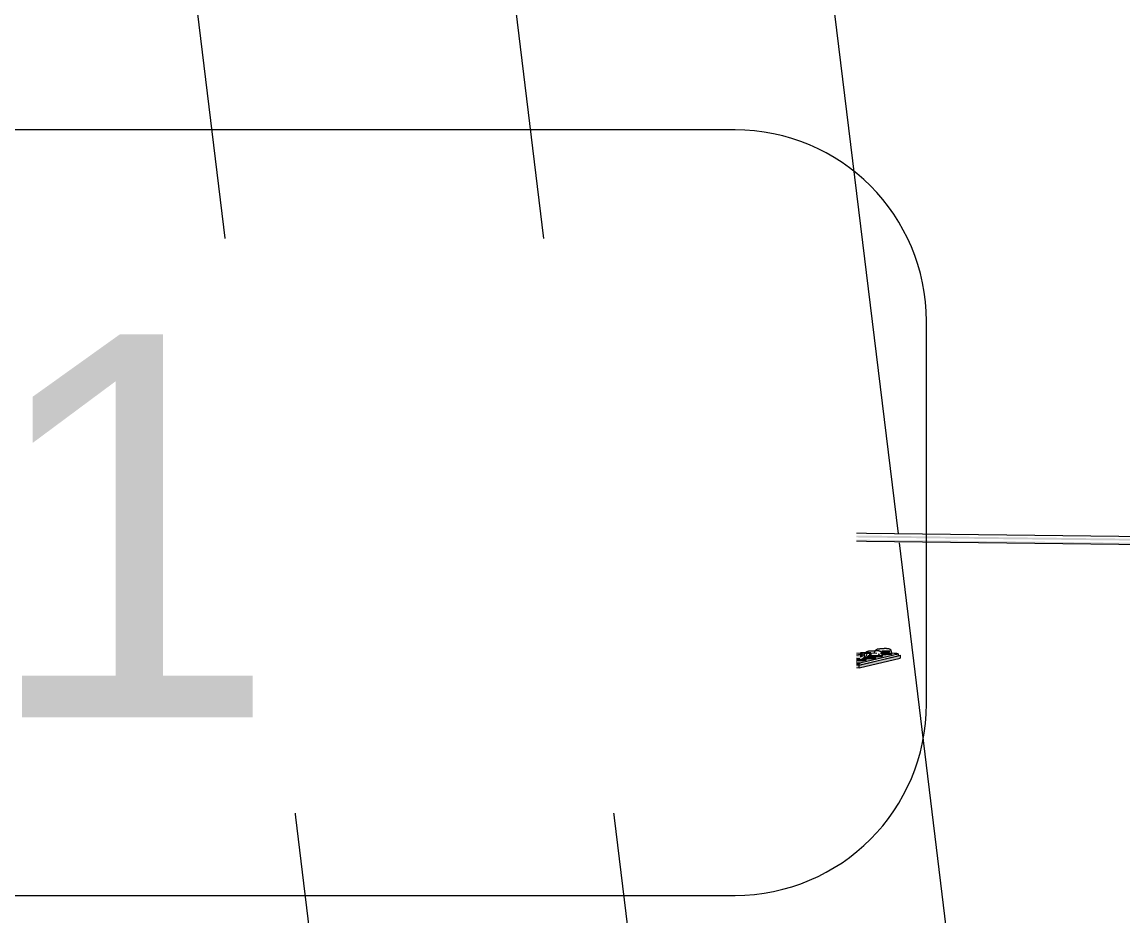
# Model space of a CAD drawing. Header units: millimetres. Extents: x -2361666 to -2009843, y -375 to 29863.
# Drawn here: x -2162382 to -2161232, y 10447 to 11381 of the extents above; entities that cross this region are included whole.
import ezdxf

# ---------------------------------------------------------------- set-up
doc = ezdxf.new("R2010")
doc.units = ezdxf.units.MM
for name, color, linetype, lineweight in [('A-ROOF-IDEN', 132, 'Continuous', 5), ('A-ROOF-PATT', 132, 'Continuous', 5), ('Q-SPCQ', 91, 'Continuous', 5)]:
    doc.layers.add(name, color=color, linetype=linetype, lineweight=lineweight)
doc.styles.add('Arial_2', font='arial.ttf', dxfattribs={"height": 400})

# ---------------------------------------------------------------- blocks, each defined once
blk = doc.blocks.new('Static Line_Sayfa_Metal Deck_Pan Mount - Up to 15 _ pitch - Max 2 Users-1848369-SOUTH EAST - PART A')
at = {"layer": 'Q-SPCQ'}
h = blk.add_hatch(color=256, dxfattribs=at)
h.paths.add_polyline_path([(-908882.2, 10681.7), (-908882.2, 10685.5), (-910878.4, 10707), (-910880.7, 10706.3), (-910882.8, 10708.2), (-910883.9, 10705.4), (-909324.2, 10687)])
h.paths.add_polyline_path([(-911008.7, 10706.9), (-911012, 10708.8), (-911015.1, 10710.8), (-916513.8, 10773.7), (-916514.8, 10773.3), (-916518.2, 10775), (-916519.2, 10772.3), (-911008.9, 10706.9)])
h.paths.add_polyline_path([(-916644.1, 10773.8), (-916647.3, 10775.6), (-916650.7, 10777.6), (-922149.2, 10840.5), (-922150.2, 10840.1), (-922153.5, 10841.9), (-922154.6, 10839.1), (-916644.3, 10773.8)])
h.paths.add_polyline_path([(-922279.5, 10840.6), (-922282.7, 10842.5), (-922285.9, 10844.5), (-927784.5, 10907.7), (-927785.5, 10906.9), (-927788.9, 10908.7), (-927790, 10906), (-922279.7, 10840.6)])
h.paths.add_polyline_path([(-927914.9, 10907.4), (-927918.1, 10909.3), (-927921.2, 10911.3), (-933419.9, 10974.5), (-933420.9, 10973.8), (-933424.3, 10975.5), (-933425.4, 10972.8), (-927915.1, 10907.4)])
h.paths.add_polyline_path([(-933550.2, 10974.3), (-933553.5, 10976.1), (-933556.6, 10978.1), (-939055.3, 11041.4), (-939056.3, 11040.6), (-939059.7, 11042.4), (-939060.7, 11039.6), (-933550.4, 10974.3)])
h.paths.add_polyline_path([(-939185.6, 11041.1), (-939188.8, 11043), (-939192, 11045), (-944690.6, 11108.2), (-944691.7, 11107.4), (-944695, 11109.2), (-944696.1, 11106.5), (-939185.8, 11041.1)])
h.paths.add_polyline_path([(-944821, 11108), (-944824.3, 11110), (-944827.4, 11111.8), (-950326, 11175.1), (-950327, 11174.3), (-950330.4, 11176.1), (-950331.5, 11173.3), (-944821.2, 11108)])
h.paths.add_polyline_path([(-950456.4, 11174.8), (-950459.6, 11176.7), (-950462.7, 11178.6), (-955961.4, 11241.9), (-955962.4, 11241.1), (-955965.8, 11242.9), (-955966.9, 11240.1), (-950456.5, 11174.8)])
h = blk.add_hatch(color=256, dxfattribs=at)
h.paths.add_polyline_path([(-908882.2, 10685.5), (-908882.2, 10689.7), (-910885.1, 10711.3), (-910882.8, 10712.3), (-910878.4, 10709.4), (-910878.4, 10709.2), (-909324.2, 10690.7)])
h.paths.add_polyline_path([(-911008.9, 10710.7), (-911008.9, 10714.9), (-916520.5, 10778.1), (-916518.2, 10779.1), (-916513.8, 10776.4), (-916513.8, 10776), (-911014.9, 10713), (-911015.1, 10713.4), (-911011.1, 10711.8), (-911011.1, 10710.7)])
h.paths.add_polyline_path([(-916644.3, 10777.5), (-916644.3, 10781.8), (-922155.8, 10844.9), (-922153.5, 10845.9), (-922149.2, 10843.3), (-922149.2, 10842.8), (-916650.1, 10779.6), (-916650.5, 10780.2), (-916646.5, 10778.6), (-916646.5, 10777.6)])
h.paths.add_polyline_path([(-922279.7, 10844.4), (-922279.7, 10848.6), (-927791.2, 10911.8), (-927788.9, 10912.8), (-927784.5, 10910.2), (-927784.5, 10909.7), (-922285.5, 10846.5), (-922285.9, 10847), (-922281.9, 10845.5), (-922281.9, 10844.4)])
h.paths.add_polyline_path([(-927915, 10911.2), (-927915, 10915.4), (-933426.6, 10978.6), (-933424.3, 10979.6), (-933419.9, 10977.2), (-933419.9, 10976.5), (-927920.9, 10913.3), (-927921.2, 10913.9), (-927917.2, 10912.3), (-927917.2, 10911.2)])
h.paths.add_polyline_path([(-933550.4, 10978.1), (-933550.4, 10982.3), (-939061.9, 11045.5), (-939059.7, 11046.4), (-939055.3, 11044.1), (-939055.3, 11043.3), (-933556.2, 10980.2), (-933556.6, 10980.7), (-933552.6, 10979.1), (-933552.6, 10978.1)])
h.paths.add_polyline_path([(-939185.8, 11044.9), (-939185.8, 11049.1), (-944697.3, 11112.3), (-944695, 11113.3), (-944690.6, 11111), (-944690.6, 11110.2), (-939191.6, 11047), (-939191.3, 11047.6), (-939188, 11045.7), (-939188, 11044.9)])
h.paths.add_polyline_path([(-944821.2, 11111.7), (-944821.2, 11115.9), (-950332.7, 11179), (-950330.4, 11180.1), (-950326, 11178), (-950326, 11177), (-944827, 11113.8), (-944826, 11114.5), (-944823.4, 11112.6), (-944822.2, 11111.7)])
h.paths.add_polyline_path([(-950456.5, 11178.6), (-950456.5, 11182.8), (-955961.4, 11245.9), (-955961.4, 11243.9), (-950462.4, 11180.7), (-950460.7, 11181.4), (-950458.7, 11179.5), (-950457.6, 11178.6)])
for points in [[(-922281.9, 10841.2), (-922283.2, 10847.3), (-922284.4, 10844.9), (-922282, 10841.4)], [(-922154.6, 10836.6), (-922155.8, 10845.3), (-922155.8, 10849.6), (-922278.5, 10851.1), (-922279.6, 10840.9), (-922278.5, 10838.1), (-922177.8, 10836.9)], [(-922153.5, 10839.7), (-922149.2, 10842.4), (-922149.2, 10845.4), (-922153.5, 10843.9), (-922153.5, 10839.9)], [(-922177.8, 10837), (-922177.9, 10838), (-922177.8, 10837)], [(-922148.5, 10761.4), (-922105.5, 10771.6), (-922165.7, 10770.8), (-922165.7, 10767.8), (-922176.3, 10767), (-922177.8, 10765.4), (-922255.6, 10768.5), (-922256, 10773.4), (-922267.6, 10773.5), (-922310.4, 10763.4), (-922165.7, 10761.6)], [(-922176.7, 10765.4), (-922177.8, 10771.7), (-922177.8, 10771.9), (-922255.9, 10771), (-922254.4, 10766.3), (-922177.8, 10765.4)], [(-922176.3, 10768.3), (-922165.7, 10770.8), (-922177.8, 10770.1), (-922177.4, 10768.3)], [(-922176.3, 10765.3), (-922165.7, 10768.3), (-922165.7, 10770.8), (-922176.3, 10768.3), (-922176.3, 10765.4)], [(-922135.4, 10712.1), (-922092.4, 10722.3), (-922104.6, 10770.9), (-922147.2, 10759.4)], [(-922322.1, 10712.3), (-922279.1, 10722.5), (-922269.4, 10760.9), (-922310.2, 10759.4), (-922319.7, 10721.8)], [(-922355.3, 10715.6), (-922346.7, 10715.7), (-922345.5, 10718.5), (-922355.1, 10717.9), (-922355.3, 10715.9)], [(-922336.9, 10718), (-922335.6, 10720.8), (-922342.1, 10719)], [(-922333.4, 10719.8), (-922330.8, 10724.3), (-922335, 10722.4), (-922334.1, 10720.9)], [(-922322.3, 10708.6), (-922279.3, 10719.8), (-922280.5, 10721.5), (-922322.3, 10711.6)], [(-922321.5, 10722.5), (-922322.1, 10724.4), (-922322.1, 10722.6)], [(-922087.9, 10705.8), (-922044.9, 10716), (-922044.9, 10719), (-922087.9, 10708.8)], [(-922079.5, 10716.8), (-922079.3, 10721.3), (-922081.1, 10719.4)], [(-922065.8, 10719.1), (-922067.1, 10721.5), (-922068.3, 10719.6), (-922066.6, 10719.3)], [(-922064.5, 10721.3), (-922055.9, 10721.5), (-922054.7, 10724.2), (-922064.3, 10724.2), (-922064.5, 10721.3)], [(-922092.8, 10712.7), (-922092.4, 10715.3), (-922101.2, 10714.3)], [(-922087.9, 10708.8), (-922085.7, 10711.3), (-922097.6, 10710.9), (-922097.6, 10708.9), (-922091.4, 10708.8)], [(-922083, 10715), (-922081.7, 10717.8), (-922085.7, 10715.5)]]:
    blk.add_hatch(color=256, dxfattribs=at).paths.add_polyline_path(points)
h = blk.add_hatch(color=256, dxfattribs=at)
h.paths.add_polyline_path([(-922148.2, 10837.8), (-922147.8, 10839), (-922154.6, 10837.9)])
h.paths.add_polyline_path([(-922279, 10839.4), (-922279.7, 10840.6), (-922279.7, 10839.4)])
h.paths.add_polyline_path([(-922147.7, 10847), (-922148.2, 10848.3), (-922148.2, 10847)])
h.paths.add_polyline_path([(-922279.3, 10848.6), (-922279.7, 10849.8), (-922279.7, 10848.6)])
h = blk.add_hatch(color=256, dxfattribs=at)
h.paths.add_polyline_path([(-922183.1, 10820.8), (-922177.8, 10837), (-922255.6, 10837), (-922250.7, 10821.6), (-922183.1, 10820.8)])
h.paths.add_polyline_path([(-922177.8, 10771.9), (-922183.2, 10789.8), (-922184.8, 10805.7), (-922183.1, 10820.8), (-922250.6, 10820.8), (-922248.9, 10805.7), (-922250.9, 10789), (-922256, 10772.8)])
h = blk.add_hatch(color=256, dxfattribs=at)
h.paths.add_polyline_path([(-922097.6, 10708.9), (-922097.6, 10710.9), (-922134.4, 10709.3)])
h.paths.add_polyline_path([(-922136.9, 10710.1), (-922135.4, 10712.1), (-922137.4, 10712.1)])
h.paths.add_polyline_path([(-922323, 10711.6), (-922324.5, 10713.6), (-922323.6, 10711.6)])
h.paths.add_polyline_path([(-922150, 10759.5), (-922148.5, 10761.4), (-922266.8, 10760.8)])
h = blk.add_hatch(color=256, dxfattribs=at)
h.paths.add_polyline_path([(-922324.5, 10713.6), (-922323.6, 10714.3), (-922323.6, 10722.9), (-922331.9, 10722.4), (-922334.1, 10720.9), (-922336.5, 10722.4), (-922345.6, 10718.2), (-922346.7, 10715.7), (-922355.3, 10715.9), (-922355.3, 10717.9), (-922361.3, 10714.5), (-922330.2, 10713.7)])
h.paths.add_polyline_path([(-922336.9, 10718), (-922345.3, 10719.6), (-922336.1, 10719.7)])
h = blk.add_hatch(color=256, dxfattribs=at)
h.paths.add_polyline_path([(-922085.7, 10711.3), (-922047, 10720.5), (-922078, 10719.4), (-922079.5, 10716.8), (-922082.2, 10721.2), (-922101.2, 10719.2), (-922128.4, 10711.3), (-922091.4, 10711.3)])
h.paths.add_polyline_path([(-922092.8, 10712.7), (-922101.2, 10714.3), (-922092.4, 10713.7)])
h.paths.add_polyline_path([(-922083, 10715), (-922085.7, 10717.3), (-922082.2, 10716.7)])
h = blk.add_hatch(color=256, dxfattribs=at)
h.paths.add_polyline_path([(-922087.9, 10705.8), (-922087.9, 10708.8), (-922136.7, 10708.8), (-922136.7, 10706.4), (-922092.4, 10705.8)])
h.paths.add_polyline_path([(-922322.3, 10708.6), (-922322.3, 10711.6), (-922371.1, 10711.6), (-922371.1, 10709.2)])
h = blk.add_hatch(color=256, dxfattribs=at)
h.paths.add_polyline_path([(-922324.5, 10713.6), (-922368.9, 10712.7), (-922368.9, 10712.1), (-922330.2, 10713.7)])
h.paths.add_polyline_path([(-922322.3, 10711.6), (-922323.1, 10713.7), (-922323, 10711.6)])
for p, q in [((-908882.2, 10689.7), (-956029.7, 11248.9)), ((-956029.8, 11240.9), (-908882.2, 10681.7)), ((-922280.7, 10850.8), (-922284.9, 10849.9)), ((-922154.5, 10849.6), (-922278.4, 10851.1)), ((-922148.1, 10848.3), (-922152.2, 10849.3)), ((-922285, 10839.5), (-922280.9, 10838.4)), ((-922278.5, 10838.1), (-922154.7, 10836.6)), ((-922255.9, 10837.9), (-922256.2, 10839.9)), ((-922255.9, 10836.7), (-922255.9, 10837.9)), ((-922177.8, 10837), (-922255.9, 10837.9)), ((-922178.1, 10839), (-922177.8, 10837)), ((-922177.8, 10837), (-922177.8, 10835.8)), ((-922177.8, 10835.8), (-922177.2, 10836)), ((-922177.2, 10836), (-922177.2, 10837.1)), ((-922152.4, 10836.9), (-922148.2, 10837.8)), ((-922267.6, 10773.5), (-922310.7, 10763.3)), ((-922267.4, 10773.6), (-922255.8, 10773.4)), ((-922256, 10774.8), (-922255.3, 10775)), ((-922256, 10772.8), (-922256, 10774.8)), ((-922254.5, 10766.2), (-922176.4, 10765.3)), ((-922178, 10772.5), (-922105.5, 10771.6)), ((-922177.2, 10774.1), (-922177.8, 10773.9)), ((-922177.8, 10773.9), (-922177.8, 10771.9)), ((-922177.2, 10772.1), (-922177.2, 10774.1)), ((-922165.7, 10770.8), (-922176.3, 10768.3)), ((-922176.3, 10765.3), (-922165.7, 10767.8)), ((-922165.3, 10768), (-922165.3, 10771)), ((-922109.6, 10769.7), (-922113.5, 10769.7)), ((-922104.6, 10770.9), (-922092.4, 10722.3)), ((-922311.4, 10762.6), (-922323.6, 10714.3)), ((-922322.1, 10712.3), (-922309.9, 10760.6)), ((-922148.5, 10761.4), (-922310.4, 10763.4)), ((-922308.9, 10761.3), (-922150, 10759.5)), ((-922269.7, 10759.4), (-922279.1, 10722.5)), ((-922149.1, 10758.7), (-922136.9, 10710.1)), ((-922135.4, 10712.1), (-922147.6, 10760.7)), ((-922368.9, 10714.7), (-922355.1, 10717.9)), ((-922352.6, 10718.5), (-922335.2, 10722.7)), ((-922339, 10724.7), (-922340.2, 10724.4)), ((-922340.2, 10724.4), (-922336.1, 10724.2)), ((-922340.2, 10724.4), (-922340.2, 10720.2)), ((-922333.7, 10724.8), (-922339, 10724.7)), ((-922339, 10724.7), (-922339, 10720.4)), ((-922336.3, 10719.3), (-922333.7, 10719.4)), ((-922336.1, 10724.2), (-922330.8, 10724.3)), ((-922336.1, 10720.7), (-922336.1, 10724.2)), ((-922330.8, 10718.9), (-922336.1, 10718.8)), ((-922334.5, 10717), (-922334.5, 10718.3)), ((-922329.6, 10724.6), (-922333.7, 10724.8)), ((-922333.7, 10719.4), (-922329.6, 10719.2)), ((-922330.8, 10724.3), (-922329.6, 10724.6)), ((-922330.8, 10724.3), (-922330.8, 10719.7)), ((-922329.6, 10719.2), (-922330.8, 10718.9)), ((-922329.6, 10724.6), (-922329.6, 10720)), ((-922324.6, 10719.3), (-922329.6, 10720)), ((-922322.8, 10711.6), (-922279.8, 10721.8)), ((-922279.3, 10721.8), (-922322.3, 10711.6)), ((-922322.3, 10708.6), (-922279.3, 10718.8)), ((-922282.1, 10721.8), (-922279.3, 10721.8)), ((-922279.3, 10721.8), (-922279.3, 10718.8)), ((-922091.4, 10721.5), (-922069.3, 10721.3)), ((-922087.9, 10708.8), (-922044.9, 10719)), ((-922085.1, 10721.7), (-922086.3, 10721.4)), ((-922086.3, 10721.4), (-922082.2, 10721.2)), ((-922086.3, 10721.4), (-922086.3, 10717.2)), ((-922085.7, 10711.3), (-922047, 10720.5)), ((-922085.7, 10709.3), (-922047, 10718.5)), ((-922079.8, 10721.8), (-922085.1, 10721.7)), ((-922085.1, 10721.7), (-922085.1, 10717.4)), ((-922082.2, 10721.2), (-922076.9, 10721.3)), ((-922082.2, 10717.7), (-922082.2, 10721.2)), ((-922075.7, 10721.6), (-922079.8, 10721.8)), ((-922076.9, 10721.3), (-922075.7, 10721.6)), ((-922076.9, 10721.3), (-922076.9, 10716.7)), ((-922075.7, 10721.6), (-922075.7, 10717)), ((-922064.8, 10721.2), (-922054.6, 10721.1)), ((-922063.4, 10718.1), (-922063.4, 10719.4)), ((-922053.6, 10720.4), (-922053.6, 10721.7)), ((-922046.8, 10718.6), (-922046.8, 10720.6)), ((-922044.9, 10719), (-922044.9, 10716)), ((-922371.1, 10712.1), (-922361.3, 10714.5)), ((-922322.3, 10711.6), (-922371.1, 10712.1)), ((-922371.1, 10712.1), (-922371.1, 10709.2)), ((-922371.1, 10709.2), (-922322.3, 10708.6)), ((-922369.2, 10714.5), (-922369.2, 10712.5)), ((-922368.9, 10712.7), (-922361.3, 10714.5)), ((-922362.4, 10716), (-922362.4, 10714.7)), ((-922324.5, 10713.6), (-922361.3, 10714)), ((-922361.3, 10712), (-922323, 10711.6)), ((-922344.4, 10714.7), (-922344.4, 10716)), ((-922322.3, 10708.6), (-922322.3, 10711.6)), ((-922136.7, 10709.4), (-922136.7, 10706.4)), ((-922087.9, 10708.8), (-922136.7, 10709.4)), ((-922136.7, 10706.4), (-922087.9, 10705.8)), ((-922136, 10709.4), (-922097.6, 10708.9)), ((-922097.6, 10710.9), (-922134.4, 10711.3)), ((-922108.5, 10713), (-922108.5, 10711.7)), ((-922090.5, 10711.7), (-922090.5, 10713)), ((-922087.9, 10705.8), (-922044.9, 10716)), ((-922087.9, 10705.8), (-922087.9, 10708.8)), ((-922079.8, 10716.4), (-922082.4, 10716.3)), ((-922082.2, 10715.8), (-922076.9, 10715.9)), ((-922080.6, 10714), (-922080.6, 10715.3)), ((-922075.7, 10716.2), (-922079.8, 10716.4)), ((-922076.9, 10715.9), (-922075.7, 10716.2)), ((-922070.6, 10716.3), (-922075.7, 10717))]:
    blk.add_line(p, q, dxfattribs=at)
at = {"layer": 'Q-SPCQ', "flags": 128}
for points in [[(-922278.4, 10851.1), (-922280.2, 10850.9), (-922280.7, 10850.8)], [(-922154.5, 10849.6), (-922152.7, 10849.4), (-922152.2, 10849.3)], [(-922278.5, 10838.1), (-922280.3, 10838.3), (-922280.9, 10838.4)], [(-922154.7, 10836.6), (-922152.9, 10836.8), (-922152.4, 10836.9)], [(-922362.4, 10716), (-922361.6, 10718.5), (-922360.5, 10719.4), (-922359.9, 10719.7), (-922359.5, 10719.9), (-922359.3, 10719.9), (-922359.1, 10720), (-922358.9, 10720), (-922358.7, 10720.1), (-922358.6, 10720.1), (-922358.5, 10720.1), (-922358.3, 10720.1), (-922358.2, 10720.1), (-922358.1, 10720.1), (-922357.9, 10720.1), (-922357.8, 10720.2), (-922357.7, 10720.2), (-922357.5, 10720.2), (-922357.4, 10720.2), (-922357.2, 10720.2), (-922357.1, 10720.2), (-922356.9, 10720.2), (-922356.7, 10720.2), (-922356.6, 10720.2), (-922356.4, 10720.2), (-922356.2, 10720.2), (-922356, 10720.2), (-922355.8, 10720.2), (-922355.7, 10720.3), (-922355.5, 10720.3), (-922355.3, 10720.3), (-922355.1, 10720.3), (-922354.9, 10720.3), (-922354.7, 10720.3), (-922354.5, 10720.3), (-922354.3, 10720.3), (-922354.1, 10720.3), (-922353.8, 10720.3), (-922353.6, 10720.3), (-922353.4, 10720.3), (-922353.2, 10720.3), (-922353, 10720.3), (-922352.8, 10720.3), (-922352.6, 10720.3), (-922352.4, 10720.3), (-922352.3, 10720.3)], [(-922352.5, 10718.4), (-922351.7, 10720.8), (-922350.7, 10721.7), (-922350.1, 10722.1), (-922349.7, 10722.2), (-922349.4, 10722.3), (-922349.2, 10722.3), (-922349.1, 10722.4), (-922348.9, 10722.4), (-922348.8, 10722.4), (-922348.6, 10722.4), (-922348.5, 10722.4), (-922348.4, 10722.5), (-922348.2, 10722.5), (-922348.1, 10722.5), (-922348, 10722.5), (-922347.8, 10722.5), (-922347.7, 10722.5), (-922347.5, 10722.5), (-922347.4, 10722.5), (-922347.2, 10722.5), (-922347.1, 10722.5), (-922346.9, 10722.6), (-922346.7, 10722.6), (-922346.5, 10722.6), (-922346.4, 10722.6), (-922346.2, 10722.6), (-922346, 10722.6), (-922345.8, 10722.6), (-922345.6, 10722.6), (-922345.4, 10722.6), (-922345.2, 10722.6), (-922345, 10722.6), (-922344.8, 10722.6), (-922344.6, 10722.6), (-922344.4, 10722.6), (-922344.2, 10722.6), (-922344, 10722.6), (-922343.8, 10722.6), (-922343.6, 10722.6), (-922343.4, 10722.6), (-922343.2, 10722.6), (-922343, 10722.6), (-922342.8, 10722.6), (-922342.6, 10722.6), (-922342.4, 10722.6)], [(-922344.4, 10716), (-922345.2, 10718.5), (-922346.2, 10719.4), (-922346.8, 10719.7), (-922347.2, 10719.9), (-922347.5, 10719.9), (-922347.7, 10720), (-922347.9, 10720), (-922348, 10720.1), (-922348.2, 10720.1), (-922348.3, 10720.1), (-922348.4, 10720.1), (-922348.5, 10720.1), (-922348.7, 10720.1), (-922348.8, 10720.1), (-922349, 10720.2), (-922349.1, 10720.2), (-922349.2, 10720.2), (-922349.4, 10720.2), (-922349.5, 10720.2), (-922349.7, 10720.2), (-922349.9, 10720.2), (-922350, 10720.2), (-922350.2, 10720.2), (-922350.4, 10720.2), (-922350.5, 10720.2), (-922350.7, 10720.2), (-922350.9, 10720.2), (-922351.1, 10720.3), (-922351.3, 10720.3), (-922351.5, 10720.3), (-922351.7, 10720.3), (-922351.9, 10720.3), (-922352.1, 10720.3), (-922352.3, 10720.3)], [(-922334.5, 10718.3), (-922335.4, 10720.8), (-922336.4, 10721.7), (-922337, 10722.1), (-922337.4, 10722.2), (-922337.6, 10722.3), (-922337.9, 10722.3), (-922338, 10722.4), (-922338.2, 10722.4), (-922338.3, 10722.4), (-922338.4, 10722.4), (-922338.6, 10722.4), (-922338.7, 10722.5), (-922338.8, 10722.5), (-922339, 10722.5), (-922339.1, 10722.5), (-922339.3, 10722.5), (-922339.4, 10722.5), (-922339.5, 10722.5), (-922339.7, 10722.5), (-922339.9, 10722.5), (-922340, 10722.5), (-922340.2, 10722.6), (-922340.4, 10722.6), (-922340.5, 10722.6), (-922340.7, 10722.6), (-922340.9, 10722.6), (-922341.1, 10722.6), (-922341.3, 10722.6), (-922341.5, 10722.6), (-922341.6, 10722.6), (-922341.8, 10722.6), (-922342, 10722.6), (-922342.2, 10722.6), (-922342.4, 10722.6)], [(-922334.5, 10724.9), (-922333.5, 10725.8), (-922332.9, 10726.1), (-922332.5, 10726.3), (-922332.2, 10726.4), (-922332, 10726.4), (-922331.8, 10726.4), (-922331.7, 10726.5), (-922331.6, 10726.5), (-922331.4, 10726.5), (-922331.3, 10726.5), (-922331.2, 10726.5), (-922331, 10726.6), (-922330.9, 10726.6), (-922330.8, 10726.6), (-922330.6, 10726.6), (-922330.5, 10726.6), (-922330.3, 10726.6), (-922330.2, 10726.6), (-922330, 10726.6), (-922329.9, 10726.6), (-922329.7, 10726.6), (-922329.5, 10726.6), (-922329.3, 10726.6), (-922329.2, 10726.7), (-922329, 10726.7), (-922328.8, 10726.7), (-922328.6, 10726.7), (-922328.4, 10726.7), (-922328.2, 10726.7), (-922328, 10726.7), (-922327.8, 10726.7), (-922327.6, 10726.7), (-922327.4, 10726.7), (-922327.2, 10726.7), (-922327, 10726.7), (-922326.8, 10726.7), (-922326.6, 10726.7), (-922326.4, 10726.7), (-922326.2, 10726.7), (-922326, 10726.7), (-922325.8, 10726.7), (-922325.6, 10726.7), (-922325.4, 10726.7), (-922325.2, 10726.7)], [(-922325.5, 10724.8), (-922324.7, 10727.2), (-922323.7, 10728.1), (-922323, 10728.5), (-922322.7, 10728.6), (-922322.4, 10728.7), (-922322.2, 10728.7), (-922322, 10728.8), (-922321.9, 10728.8), (-922321.7, 10728.8), (-922321.6, 10728.8), (-922321.5, 10728.9), (-922321.3, 10728.9), (-922321.2, 10728.9), (-922321.1, 10728.9), (-922320.9, 10728.9), (-922320.8, 10728.9), (-922320.6, 10728.9), (-922320.5, 10728.9), (-922320.3, 10728.9), (-922320.2, 10729), (-922320, 10729)], [(-922320.6, 10726.4), (-922320.8, 10726.4), (-922321, 10726.5), (-922321.1, 10726.5), (-922321.2, 10726.5), (-922321.4, 10726.5), (-922321.5, 10726.5), (-922321.6, 10726.5), (-922321.8, 10726.6), (-922321.9, 10726.6), (-922322, 10726.6), (-922322.2, 10726.6), (-922322.3, 10726.6), (-922322.5, 10726.6), (-922322.7, 10726.6), (-922322.8, 10726.6), (-922323, 10726.6), (-922323.1, 10726.6), (-922323.3, 10726.6), (-922323.5, 10726.7), (-922323.7, 10726.7), (-922323.9, 10726.7), (-922324.1, 10726.7), (-922324.2, 10726.7), (-922324.4, 10726.7), (-922324.6, 10726.7), (-922324.8, 10726.7), (-922325, 10726.7), (-922325.2, 10726.7)], [(-922098.6, 10715.3), (-922097.8, 10717.8), (-922096.8, 10718.7), (-922096.2, 10719), (-922095.8, 10719.2), (-922095.5, 10719.3), (-922095.3, 10719.3), (-922095.1, 10719.4), (-922095, 10719.4), (-922094.8, 10719.4), (-922094.7, 10719.4), (-922094.6, 10719.4), (-922094.5, 10719.4), (-922094.3, 10719.5), (-922094.2, 10719.5), (-922094.1, 10719.5), (-922093.9, 10719.5), (-922093.8, 10719.5), (-922093.6, 10719.5), (-922093.5, 10719.5), (-922093.3, 10719.5), (-922093.1, 10719.5), (-922093, 10719.5), (-922092.8, 10719.5), (-922092.6, 10719.6), (-922092.5, 10719.6), (-922092.3, 10719.6), (-922092.1, 10719.6), (-922091.9, 10719.6), (-922091.7, 10719.6), (-922091.5, 10719.6), (-922091.3, 10719.6), (-922091.1, 10719.6), (-922090.9, 10719.6), (-922090.7, 10719.6), (-922090.5, 10719.6), (-922090.3, 10719.6), (-922090.1, 10719.6), (-922089.9, 10719.6), (-922089.7, 10719.6), (-922089.5, 10719.6), (-922089.3, 10719.6), (-922089.1, 10719.6), (-922088.9, 10719.6), (-922088.6, 10719.6), (-922088.5, 10719.6)], [(-922080.6, 10715.3), (-922081.5, 10717.8), (-922082.5, 10718.7), (-922083.1, 10719), (-922083.5, 10719.2), (-922083.7, 10719.3), (-922083.9, 10719.3), (-922084.1, 10719.3), (-922084.3, 10719.4), (-922084.4, 10719.4), (-922084.5, 10719.4), (-922084.7, 10719.4), (-922084.8, 10719.4), (-922084.9, 10719.5), (-922085.1, 10719.5), (-922085.2, 10719.5), (-922085.3, 10719.5), (-922085.5, 10719.5), (-922085.6, 10719.5), (-922085.8, 10719.5), (-922085.9, 10719.5), (-922086.1, 10719.5), (-922086.3, 10719.5), (-922086.4, 10719.5), (-922086.6, 10719.6), (-922086.8, 10719.6), (-922087, 10719.6), (-922087.2, 10719.6), (-922087.3, 10719.6), (-922087.5, 10719.6), (-922087.7, 10719.6), (-922087.9, 10719.6), (-922088.1, 10719.6), (-922088.3, 10719.6), (-922088.5, 10719.6)], [(-922080.6, 10721.9), (-922079.6, 10722.8), (-922079, 10723.1), (-922078.6, 10723.3), (-922078.3, 10723.4), (-922078.1, 10723.4), (-922077.9, 10723.4), (-922077.8, 10723.5), (-922077.6, 10723.5), (-922077.5, 10723.5), (-922077.4, 10723.5), (-922077.2, 10723.5), (-922077.1, 10723.5), (-922077, 10723.6), (-922076.8, 10723.6), (-922076.7, 10723.6), (-922076.6, 10723.6), (-922076.4, 10723.6), (-922076.3, 10723.6), (-922076.1, 10723.6), (-922075.9, 10723.6), (-922075.8, 10723.6), (-922075.6, 10723.6), (-922075.4, 10723.6), (-922075.3, 10723.6), (-922075.1, 10723.7), (-922074.9, 10723.7), (-922074.7, 10723.7), (-922074.5, 10723.7), (-922074.3, 10723.7), (-922074.1, 10723.7), (-922073.9, 10723.7), (-922073.7, 10723.7), (-922073.5, 10723.7), (-922073.3, 10723.7), (-922073.1, 10723.7), (-922072.9, 10723.7), (-922072.7, 10723.7), (-922072.5, 10723.7), (-922072.3, 10723.7), (-922072.1, 10723.7), (-922071.9, 10723.7), (-922071.6, 10723.7), (-922071.4, 10723.7), (-922071.3, 10723.7)], [(-922071.6, 10721.8), (-922070.8, 10724.2), (-922069.7, 10725.1), (-922069.1, 10725.5), (-922068.7, 10725.6), (-922068.5, 10725.7), (-922068.3, 10725.7), (-922068.1, 10725.8), (-922067.9, 10725.8), (-922067.8, 10725.8), (-922067.7, 10725.8), (-922067.5, 10725.8), (-922067.4, 10725.9), (-922067.3, 10725.9), (-922067.1, 10725.9), (-922067, 10725.9), (-922066.9, 10725.9), (-922066.7, 10725.9), (-922066.6, 10725.9), (-922066.4, 10725.9), (-922066.3, 10725.9), (-922066.1, 10726), (-922065.9, 10726), (-922065.8, 10726), (-922065.6, 10726), (-922065.4, 10726), (-922065.2, 10726), (-922065, 10726), (-922064.9, 10726), (-922064.7, 10726), (-922064.5, 10726), (-922064.3, 10726), (-922064.1, 10726), (-922063.9, 10726), (-922063.7, 10726), (-922063.5, 10726), (-922063.3, 10726), (-922063.1, 10726), (-922062.8, 10726), (-922062.6, 10726), (-922062.4, 10726), (-922062.2, 10726), (-922062, 10726), (-922061.8, 10726), (-922061.6, 10726), (-922061.5, 10726)], [(-922063.4, 10719.4), (-922064.2, 10721.9), (-922065.3, 10722.8), (-922065.9, 10723.1), (-922066.3, 10723.3), (-922066.5, 10723.3), (-922066.7, 10723.4), (-922066.9, 10723.4), (-922067.1, 10723.5), (-922067.2, 10723.5), (-922067.3, 10723.5), (-922067.5, 10723.5), (-922067.6, 10723.5), (-922067.7, 10723.5), (-922067.9, 10723.5), (-922068, 10723.6), (-922068.1, 10723.6), (-922068.3, 10723.6), (-922068.4, 10723.6), (-922068.6, 10723.6), (-922068.7, 10723.6), (-922068.9, 10723.6), (-922069.1, 10723.6), (-922069.2, 10723.6), (-922069.4, 10723.6), (-922069.6, 10723.6), (-922069.8, 10723.6), (-922070, 10723.7), (-922070.1, 10723.7), (-922070.3, 10723.7), (-922070.5, 10723.7), (-922070.7, 10723.7), (-922070.9, 10723.7), (-922071.1, 10723.7), (-922071.3, 10723.7)], [(-922053.6, 10721.7), (-922054.4, 10724.2), (-922055.4, 10725.1), (-922056, 10725.5), (-922056.4, 10725.6), (-922056.7, 10725.7), (-922056.9, 10725.7), (-922057.1, 10725.8), (-922057.2, 10725.8), (-922057.4, 10725.8), (-922057.5, 10725.8), (-922057.6, 10725.8), (-922057.8, 10725.9), (-922057.9, 10725.9), (-922058, 10725.9), (-922058.2, 10725.9), (-922058.3, 10725.9), (-922058.4, 10725.9), (-922058.6, 10725.9), (-922058.7, 10725.9), (-922058.9, 10725.9), (-922059.1, 10725.9), (-922059.2, 10726), (-922059.4, 10726), (-922059.6, 10726), (-922059.7, 10726), (-922059.9, 10726), (-922060.1, 10726), (-922060.3, 10726), (-922060.5, 10726), (-922060.7, 10726), (-922060.9, 10726), (-922061.1, 10726), (-922061.3, 10726), (-922061.5, 10726)], [(-922108.5, 10713), (-922107.6, 10715.4), (-922106.6, 10716.4), (-922106, 10716.7), (-922105.6, 10716.9), (-922105.4, 10716.9), (-922105.2, 10717), (-922105, 10717), (-922104.8, 10717), (-922104.7, 10717.1), (-922104.6, 10717.1), (-922104.4, 10717.1), (-922104.3, 10717.1), (-922104.2, 10717.1), (-922104, 10717.1), (-922103.9, 10717.1), (-922103.7, 10717.2), (-922103.6, 10717.2), (-922103.5, 10717.2), (-922103.3, 10717.2), (-922103.1, 10717.2), (-922103, 10717.2), (-922102.8, 10717.2), (-922102.6, 10717.2), (-922102.5, 10717.2), (-922102.3, 10717.2), (-922102.1, 10717.2), (-922101.9, 10717.2), (-922101.7, 10717.2), (-922101.5, 10717.2), (-922101.4, 10717.3), (-922101.2, 10717.3), (-922101, 10717.3), (-922100.8, 10717.3), (-922100.6, 10717.3), (-922100.3, 10717.3), (-922100.1, 10717.3), (-922099.9, 10717.3), (-922099.7, 10717.3), (-922099.5, 10717.3), (-922099.3, 10717.3), (-922099.1, 10717.3), (-922098.9, 10717.3), (-922098.7, 10717.3), (-922098.5, 10717.3), (-922098.3, 10717.3)], [(-922090.5, 10713), (-922091.3, 10715.4), (-922092.3, 10716.4), (-922092.9, 10716.7), (-922093.3, 10716.9), (-922093.6, 10716.9), (-922093.8, 10717), (-922093.9, 10717), (-922094.1, 10717), (-922094.2, 10717.1), (-922094.4, 10717.1), (-922094.5, 10717.1), (-922094.6, 10717.1), (-922094.8, 10717.1), (-922094.9, 10717.1), (-922095, 10717.1), (-922095.2, 10717.2), (-922095.3, 10717.2), (-922095.5, 10717.2), (-922095.6, 10717.2), (-922095.8, 10717.2), (-922095.9, 10717.2), (-922096.1, 10717.2), (-922096.3, 10717.2), (-922096.5, 10717.2), (-922096.6, 10717.2), (-922096.8, 10717.2), (-922097, 10717.2), (-922097.2, 10717.2), (-922097.4, 10717.2), (-922097.6, 10717.3), (-922097.8, 10717.3), (-922098, 10717.3), (-922098.2, 10717.3), (-922098.3, 10717.3)]]:
    blk.add_lwpolyline(points, dxfattribs=at)
at = {"layer": 'Q-SPCQ'}
for centre, major_axis, ratio, start_param, end_param in [((-922284.9, 10844.7), (0.06, 5.22), 0.214774, 1.132889, 3.195204), ((-922284.9, 10844.7), (0.06, 5.22), 0.214774, 0.053611, 0.987123), ((-922148.2, 10843), (0.06, 5.22), 0.214774, 1.133271, 3.193513), ((-922148.2, 10843), (0.06, 5.22), 0.214774, 0.053611, 0.987123), ((-922148.2, 10843), (0.06, 5.22), 0.214774, 5.289599, 6.231265), ((-922284.9, 10844.7), (0.06, 5.22), 0.214774, 3.195204, 4.242401), ((-922317.2, 10806.5), (-16.2, 68.1), 0.975261, 4.01459, 4.932155), ((-922116.5, 10804.1), (-16.2, 68.1), 0.975261, 0.872997, 1.790563), ((-922115.9, 10804.3), (-16.2, 68.1), 0.975261, 0.872997, 1.790563), ((-922148.2, 10843), (0.06, 5.22), 0.214774, 3.195204, 4.242401), ((-922254.4, 10773.2), (0.08, 7), 0.214774, 1.624407, 3.195204), ((-922176.3, 10772.3), (0.08, 7), 0.214774, 1.624407, 3.195204), ((-922176.3, 10772.3), (0.05, 4), 0.214774, 1.624407, 3.195204), ((-922180.3, 10771), (-15, 0), 0.052335, 2.924831, 4.495627), ((-922180.3, 10768), (-15, 0), 0.052335, 2.924831, 3.18663), ((-922105.5, 10770.6), (-0.231, 0.973), 0.975261, 4.725532, 6.044169), ((-922310.4, 10762.4), (-0.231, 0.973), 0.975261, 6.044169, 7.362806), ((-922308.9, 10760.3), (-0.231, 0.973), 0.975261, 6.044169, 7.362806), ((-922150, 10758.5), (-0.231, 0.973), 0.975261, 4.725532, 6.044169), ((-922148.5, 10760.4), (-0.231, 0.973), 0.975261, 4.945305, 6.044169), ((-922334.9, 10719.1), (-11, 0), 0.052335, 0.306837, 0.983669), ((-922334.9, 10719.1), (-11, 0), 0.052335, 1.41734, 4.495627), ((-922334.9, 10719.1), (-11, 0), 0.052335, 4.495627, 4.856742), ((-922326.3, 10721.1), (-9, 0), 0.052335, 0.635753, 1.354034), ((-922326.3, 10721.1), (-9, 0), 0.052335, 4.495627, 5.483145), ((-922320.5, 10723.7), (-10, 0), 0.052335, 5.542825, 6.066423), ((-922326.3, 10721.1), (-9, 0), 0.052335, 1.354034, 2.158276), ((-922326.3, 10721.1), (-9, 0), 0.052335, 4.035889, 4.495627), ((-922280, 10722.8), (-0.231, 0.973), 0.975261, 2.902576, 4.00144), ((-922091.4, 10722.5), (-0.231, 0.973), 0.975261, 1.583939, 2.902576), ((-922072.4, 10718.1), (-9, 0), 0.052335, 0.635753, 1.354034), ((-922072.4, 10718.1), (-9, 0), 0.052335, 4.495627, 5.483145), ((-922072.4, 10718.1), (-9, 0), 0.052335, 1.354034, 4.495627), ((-922062.6, 10720.4), (-9, 0), 0.052335, 4.495627, 5.025159), ((-922062.6, 10720.4), (-9, 0), 0.052335, 1.354034, 4.495627), ((-922056.8, 10720.6), (-10, 0), 0.052335, 2.924831, 4.495627), ((-922359.2, 10712.5), (-10, 0), 0.052335, 6.066423, 7.113621), ((-922359.2, 10714.5), (-10, 0), 0.052335, 6.066423, 7.63722), ((-922359.2, 10712.5), (-10, 0), 0.052335, 1.092235, 1.354034), ((-922353.4, 10714.7), (-9, 0), 0.052335, 4.495627, 7.63722), ((-922353.4, 10714.7), (-9, 0), 0.052335, 1.354034, 4.495627), ((-922343.5, 10717), (-9, 0), 0.052335, 4.495627, 5.025159), ((-922343.5, 10717), (-9, 0), 0.052335, 1.354034, 4.495627), ((-922324.5, 10714.6), (-0.231, 0.973), 0.975261, 2.902576, 4.221213), ((-922323, 10712.6), (-0.231, 0.973), 0.975261, 2.902576, 4.221213), ((-922136, 10710.4), (-0.231, 0.973), 0.975261, 1.583939, 2.902576), ((-922134.4, 10712.3), (-0.231, 0.973), 0.975261, 1.583939, 2.902576), ((-922099.5, 10711.7), (-9, 0), 0.052335, 4.495627, 7.63722), ((-922099.5, 10711.7), (-9, 0), 0.052335, 1.354034, 4.495627), ((-922095.5, 10711.4), (-10, 0), 0.052335, 1.354034, 2.924831), ((-922095.5, 10709.4), (-10, 0), 0.052335, 1.354034, 2.663031), ((-922089.6, 10714), (-9, 0), 0.052335, 4.495627, 5.025159), ((-922089.6, 10714), (-9, 0), 0.052335, 1.354034, 4.495627), ((-922081, 10716.1), (-11, 0), 0.052335, 0.306837, 0.983669), ((-922081, 10716.1), (-11, 0), 0.052335, 1.41734, 4.495627), ((-922081, 10716.1), (-11, 0), 0.052335, 4.495627, 4.856742)]:
    blk.add_ellipse(centre, major_axis=major_axis, ratio=ratio, start_param=start_param, end_param=end_param, dxfattribs=at)
for points in [[(-922336.1, 10719.7), (-922335.2, 10719.8), (-922333.4, 10719.9), (-922331.7, 10719.8), (-922330.8, 10719.7)], [(-922329.6, 10720), (-922330.3, 10720.1), (-922330.9, 10720.2), (-922331.6, 10720.2)], [(-922330.8, 10719.7), (-922330.6, 10719.9), (-922330.2, 10720), (-922329.8, 10720), (-922329.6, 10720)], [(-922076.9, 10716.7), (-922077.8, 10716.8), (-922079.5, 10716.9), (-922081.3, 10716.8), (-922082.2, 10716.7)], [(-922077.7, 10717.2), (-922077, 10717.2), (-922076.3, 10717.1), (-922075.7, 10717)], [(-922075.7, 10717), (-922075.9, 10717), (-922076.3, 10717), (-922076.7, 10716.9), (-922076.9, 10716.7)]]:
    blk.add_open_spline(points, degree=3, dxfattribs=at)
blk = doc.blocks.new('Roof Tag - Roof Tag 17W-1080807-SOUTH EAST - PART A')
at = {"layer": 'A-ROOF-IDEN'}
for p, q in [((-985096.9, 19928.8), (-988096.9, 19928.8)), ((-984896.9, 19328.8), (-984896.9, 19728.8)), ((-988096.9, 19128.8), (-985096.9, 19128.8))]:
    blk.add_line(p, q, dxfattribs=at)
for centre, start, end in [((-985096.9, 19728.8), 0, 90), ((-985096.9, 19328.8), 270, 0)]:
    blk.add_arc(centre, 200, start, end, dxfattribs=at)

msp = doc.modelspace()

# ---------------------------------------------------------------- hatches: boundary and pattern name
at = {"layer": 'A-ROOF-PATT'}
h = msp.add_hatch(dxfattribs=at)
h.set_pattern_fill('FP_99', color=256, style=0, pattern_type=2)
h.set_pattern_definition([(96.952, (-1239496.12, -226018.12), (-332.99335, 0.00123), [])])
h.paths.add_polyline_path([(-2201031.8, 11308.7), (-2201035.1, 11299.5), (-2201036.1, 11309.5), (-2201033.3, 11309)])
h.paths.add_polyline_path([(-2201027.9, 11306.8), (-2201033.2, 11299.3), (-2201030.6, 11308.1)])
h.paths.add_polyline_path([(-2201024.6, 11303.9), (-2201029.9, 11301.9), (-2201027.9, 11306.8)])
h.paths.add_polyline_path([(-2197096, 11261.8), (-2197085.7, 11262.7), (-2197093.1, 11261.9)])
h.paths.add_polyline_path([(-2196572.1, 11257.3), (-2196561.8, 11258.3), (-2196569, 11257.5)])
h.paths.add_polyline_path([(-2148300.9, 10011.6), (-2148300.9, 10681.7), (-2150303, 10704.2), (-2150302.6, 10703), (-2150325.9, 10703), (-2150331, 10687.1), (-2150332.8, 10671.3), (-2150331, 10655.4), (-2150324.3, 10638.8), (-2150256.6, 10637.2), (-2150298, 10625.8), (-2150417.6, 10625.8), (-2150429.5, 10588.3), (-2150427.2, 10588.1), (-2150429.5, 10584.6), (-2150470.2, 10574.9), (-2150519, 10575.5), (-2150516.9, 10579), (-2150503, 10584.3), (-2150500.9, 10584.8), (-2150468.9, 10591.2), (-2150457.8, 10626.9), (-2150457.8, 10628.9), (-2150458.4, 10629.7), (-2150414.8, 10639.9), (-2150403.7, 10639.9), (-2150398.6, 10656.3), (-2150396.8, 10672), (-2150398.6, 10687.9), (-2150404.1, 10704.2), (-2150432.8, 10705.8), (-2150432.8, 10707), (-2155938.4, 10771), (-2155937.9, 10769.8), (-2155961.2, 10769.8), (-2155966.4, 10753.9), (-2155968.2, 10738.1), (-2155966.4, 10722.2), (-2155959.6, 10705.6), (-2155892, 10704), (-2155933.3, 10692.6), (-2156053, 10692.6), (-2156064.8, 10655.1), (-2156062.6, 10654.9), (-2156064.8, 10651.4), (-2156105.6, 10641.7), (-2156154.4, 10642.3), (-2156152.3, 10645.8), (-2156138.4, 10651.1), (-2156136.2, 10651.6), (-2156104.2, 10658), (-2156093.2, 10693.8), (-2156093.2, 10695.8), (-2156093.7, 10696.5), (-2156050.1, 10706.7), (-2156039, 10706.7), (-2156034, 10723.1), (-2156032.2, 10738.9), (-2156035.4, 10759.4), (-2156039.5, 10771), (-2156068.2, 10772.6), (-2156069.3, 10773.8), (-2161573.8, 10837.8), (-2161573.3, 10836.6), (-2161596.6, 10836.6), (-2161601.8, 10820.7), (-2161603.6, 10804.9), (-2161601.8, 10789), (-2161595, 10772.5), (-2161527.4, 10770.9), (-2161568.7, 10759.5), (-2161688.4, 10759.4), (-2161700.2, 10721.9), (-2161697.9, 10721.8), (-2161700.2, 10718.2), (-2161740.9, 10708.6), (-2161789.8, 10709.2), (-2161787.6, 10712.7), (-2161773.8, 10717.9), (-2161771.6, 10718.5), (-2161739.6, 10724.9), (-2161728.5, 10760.6), (-2161728.6, 10762.6), (-2161729.1, 10763.4), (-2161685.5, 10773.6), (-2161674.4, 10773.6), (-2161669.3, 10789.9), (-2161667.6, 10805.7), (-2161669.3, 10821.6), (-2161674.9, 10837.8), (-2161703.6, 10839.5), (-2161703.6, 10840.7), (-2167209.2, 10904.7), (-2167208.7, 10903.5), (-2167232, 10903.5), (-2167237.2, 10887.6), (-2167238.9, 10871.8), (-2167237.2, 10855.9), (-2167230.4, 10839.3), (-2167162.8, 10837.7), (-2167204.1, 10826.3), (-2167323.8, 10826.3), (-2167335.6, 10788.8), (-2167333.3, 10788.6), (-2167335.6, 10785.1), (-2167376.3, 10775.4), (-2167425.2, 10776), (-2167423, 10779.5), (-2167409.2, 10784.8), (-2167407, 10785.3), (-2167375, 10791.7), (-2167363.9, 10827.4), (-2167363.9, 10829.5), (-2167364.5, 10830.2), (-2167320.9, 10840.4), (-2167309.8, 10840.4), (-2167304.7, 10856.8), (-2167303.3, 10875.9), (-2167304.7, 10888.5), (-2167310.2, 10904.7), (-2167339, 10906.3), (-2167339, 10907.5), (-2172844.5, 10971.5), (-2172844, 10970.3), (-2172867.4, 10970.3), (-2172872.5, 10954.4), (-2172874.3, 10938.6), (-2172872.5, 10922.7), (-2172865.7, 10906.2), (-2172798.1, 10904.6), (-2172839.5, 10893.1), (-2172959.1, 10893.1), (-2172970.9, 10855.6), (-2172968.7, 10855.4), (-2172970.9, 10851.9), (-2173011.7, 10842.2), (-2173060.5, 10842.8), (-2173058.4, 10846.3), (-2173044.5, 10851.6), (-2173042.4, 10852.1), (-2173010.4, 10858.5), (-2172999.3, 10894.3), (-2172999.3, 10896.3), (-2172999.9, 10897), (-2172956.3, 10907.2), (-2172945.2, 10907.2), (-2172940.1, 10923.6), (-2172938.3, 10939.4), (-2172940.1, 10955.3), (-2172945.6, 10971.5), (-2172974.3, 10973.1), (-2172974.3, 10974.3), (-2178479.9, 11038.3), (-2178479.4, 11037.1), (-2178502.7, 11037.1), (-2178507.9, 11021.2), (-2178509.7, 11005.5), (-2178504.8, 10979.6), (-2178501.1, 10973), (-2178433.5, 10971.4), (-2178474.8, 10960), (-2178594.5, 10960), (-2178606.3, 10922.5), (-2178604.1, 10922.3), (-2178606.3, 10918.8), (-2178647.1, 10909.1), (-2178695.9, 10909.7), (-2178693.7, 10913.2), (-2178679.9, 10918.4), (-2178677.7, 10919), (-2178645.7, 10925.4), (-2178634.7, 10961.1), (-2178634.7, 10963.1), (-2178635.2, 10963.9), (-2178591.6, 10974.1), (-2178580.5, 10974.1), (-2178575.5, 10990.4), (-2178573.7, 11006.2), (-2178575.5, 11022.1), (-2178581, 11038.3), (-2178609.7, 11040), (-2178609.7, 11041.2), (-2184115.3, 11105.2), (-2184114.8, 11104), (-2184138.1, 11104), (-2184143.3, 11088.1), (-2184145.1, 11072.3), (-2184143.3, 11056.4), (-2184136.5, 11039.8), (-2184068.9, 11038.2), (-2184110.2, 11026.8), (-2184229.9, 11026.8), (-2184241.7, 10989.3), (-2184239.4, 10989.1), (-2184241.7, 10985.6), (-2184282.4, 10975.9), (-2184331.3, 10976.5), (-2184329.1, 10980), (-2184315.3, 10985.3), (-2184313.1, 10985.8), (-2184281.1, 10992.2), (-2184270, 11028), (-2184270, 11030), (-2184270.6, 11030.7), (-2184227, 11040.9), (-2184215.9, 11040.9), (-2184210.8, 11057.3), (-2184209, 11073.1), (-2184210.8, 11089), (-2184216.4, 11105.2), (-2184245.1, 11106.8), (-2184245.1, 11108), (-2189750.7, 11172), (-2189750.2, 11170.8), (-2189774.1, 11168.8), (-2189778.6, 11154.9), (-2189780.4, 11139.1), (-2189778.6, 11123.2), (-2189771.2, 11106.7), (-2189704.3, 11105.1), (-2189745.6, 11093.6), (-2189865.3, 11093.6), (-2189877.1, 11056.1), (-2189874.8, 11056), (-2189877.1, 11052.4), (-2189917.8, 11042.8), (-2189966.6, 11043.3), (-2189964.5, 11046.8), (-2189950.7, 11052.1), (-2189948.5, 11052.6), (-2189916.5, 11059.1), (-2189905.4, 11094.8), (-2189905.4, 11096.8), (-2189906, 11097.5), (-2189862.4, 11107.7), (-2189851.3, 11107.7), (-2189846.2, 11124.1), (-2189844.4, 11139.9), (-2189846.2, 11155.8), (-2189851.7, 11172), (-2189880.4, 11173.8), (-2189880.5, 11174.9), (-2195386, 11238.9), (-2195385.5, 11237.6), (-2195408.8, 11237.6), (-2195414, 11221.7), (-2195415.1, 11199.8), (-2195414, 11190.1), (-2195407.2, 11173.5), (-2195339.6, 11171.9), (-2195388.2, 11160.6), (-2195500.6, 11160.5), (-2195512.4, 11123), (-2195510.2, 11122.8), (-2195512.4, 11119.3), (-2195553.2, 11109.6), (-2195602, 11110.2), (-2195599.9, 11113.7), (-2195586, 11119), (-2195583.9, 11119.5), (-2195551.8, 11125.9), (-2195540.8, 11161.6), (-2195540.8, 11163.6), (-2195541.3, 11164.4), (-2195497.8, 11174.6), (-2195486.6, 11174.6), (-2195480.6, 11199.8), (-2195479.8, 11206.7), (-2195481.6, 11222.6), (-2195487.1, 11238.9), (-2195515.8, 11240.5), (-2195515.8, 11241.6), (-2195688.5, 11243.7), (-2195841.3, 11244.7), (-2195868.9, 11244.4), (-2201018.8, 11285.5), (-2201018.2, 11241.6), (-2201008.1, 11239.6), (-2201008.1, 11238.9), (-2200791.8, 11236.3), (-2200787.9, 11189.5), (-2200778.7, 11187.2), (-2200778.7, 11183.4), (-2200788.4, 11181.1), (-2200826, 11181.1), (-2200826.9, 11172), (-2200836.1, 11169.8), (-2200963.1, 11169.8), (-2200963.1, 11174.3), (-2201082.2, 11175.7), (-2201082.2, 11175.1), (-2201091.9, 11172.8), (-2201119.5, 11173), (-2201119.5, 11176.1), (-2201243.6, 11175.8), (-2201249.4, 11174.7), (-2201375.2, 11177.7), (-2201375.2, 11182.2), (-2201366, 11184.4), (-2201362.1, 11235.3), (-2201330.9, 11242.7), (-2201146.9, 11242.7), (-2201146.9, 11247.1), (-2201137.3, 11262.7), (-2201044.5, 11307.9), (-2201042.2, 11286.8), (-2201037, 11284.6), (-2201031.5, 11286.8), (-2201024.7, 11289.8), (-2201036.7, 11293.1), (-2201031.8, 11295.4), (-2201029.5, 11297.3), (-2201024.6, 11303.9), (-2201018.8, 11296), (-2200993.7, 11295.5), (-2200950, 11294.8), (-2200845.5, 11294.4), (-2200609.9, 11291.4), (-2200591.2, 11292.3), (-2200417.8, 11290.3), (-2200349.3, 11289.5), (-2200295, 11289.8), (-2200286.9, 11289.2), (-2200203.9, 11288.6), (-2200142.2, 11288.1), (-2199956, 11286.5), (-2199955.8, 11285.6), (-2199911.5, 11286.3), (-2199585.2, 11283.9), (-2196965.4, 11261.7), (-2196919.6, 11261.2), (-2196782.1, 11259.8), (-2196752.2, 11259.9), (-2195509.8, 11250.9), (-2195509.4, 11252.1), (-2195378.7, 11248.2), (-2195378.1, 11248), (-2189874.4, 11184.1), (-2189874, 11185.3), (-2189743.4, 11181.7), (-2189742.8, 11181.2), (-2184239.1, 11117.2), (-2184238.6, 11118.4), (-2184108, 11114.8), (-2184107.4, 11114.4), (-2178603.7, 11050.4), (-2178603.3, 11051.6), (-2178472.7, 11048), (-2178472, 11047.5), (-2172968.3, 10983.5), (-2172967.9, 10984.8), (-2172837.3, 10981.2), (-2172836.6, 10980.7), (-2167332.9, 10916.7), (-2167332.5, 10917.9), (-2167201.9, 10914.3), (-2167201.3, 10913.9), (-2161697.6, 10849.9), (-2161697.1, 10851.1), (-2161566.6, 10847.5), (-2161565.9, 10847), (-2156062.2, 10783), (-2156061.8, 10784.2), (-2155931.2, 10780.7), (-2155930.5, 10780.2), (-2150426.8, 10716.2), (-2150426.4, 10717.4), (-2150295.8, 10713.8), (-2150295.1, 10713.3), (-2148300.9, 10689.7), (-2148300.9, 11195.3), (-2152385.8, 11215.4), (-2152386.6, 11202.2), (-2152846.1, 11202.8), (-2152846.1, 11493.7), (-2189771.2, 11503.7), (-2212391.7, 11502.2), (-2212391.7, 11189.6), (-2148742.9, 10019.7)])
h.paths.add_polyline_path([(-2150212.4, 10587.2), (-2150212.2, 10590.5), (-2150202.6, 10590.5), (-2150203.9, 10587.8), (-2150212.5, 10587.6)])
h.paths.add_polyline_path([(-2150235.8, 10572.1), (-2150284.6, 10572.7), (-2150282.4, 10577.7), (-2150233.7, 10587.7), (-2150192.8, 10585.3), (-2150195, 10581.8), (-2150223.2, 10575.1)])
h.paths.add_polyline_path([(-2150284.8, 10576.4), (-2150295.5, 10627), (-2150252.5, 10637.2), (-2150240.3, 10588.6), (-2150284.6, 10576.7)])
h.paths.add_polyline_path([(-2155847.8, 10654.5), (-2155847.6, 10657.3), (-2155838, 10657.4), (-2155839.2, 10654.6), (-2155847.6, 10654.5)])
h.paths.add_polyline_path([(-2155828.2, 10649.2), (-2155875.7, 10639), (-2155920, 10639.5), (-2155917.8, 10644.5), (-2155869, 10654.6), (-2155828.2, 10652.2)])
h.paths.add_polyline_path([(-2155920.2, 10643.3), (-2155930.9, 10693.8), (-2155887.9, 10704), (-2155875.7, 10655.5), (-2155920, 10643.5)])
h.paths.add_polyline_path([(-2161483.2, 10721.3), (-2161482.9, 10724.2), (-2161473.4, 10724.2), (-2161474.6, 10721.4), (-2161482.9, 10721.3)])
h.paths.add_polyline_path([(-2161463.5, 10716), (-2161511.1, 10705.8), (-2161555.4, 10706.4), (-2161553.1, 10711.3), (-2161504.4, 10721.4), (-2161463.5, 10719)])
h.paths.add_polyline_path([(-2161555.6, 10710.1), (-2161566.3, 10760.7), (-2161523.2, 10770.9), (-2161511.1, 10722.3), (-2161555.4, 10710.4)])
h.paths.add_polyline_path([(-2167118.6, 10788.1), (-2167118.3, 10791), (-2167108.7, 10791), (-2167110, 10788.3), (-2167118.3, 10788.1)])
h.paths.add_polyline_path([(-2167098.9, 10782.8), (-2167146.4, 10772.7), (-2167190.8, 10773.2), (-2167188.5, 10778.2), (-2167139.8, 10788.2), (-2167098.9, 10785.8)])
h.paths.add_polyline_path([(-2167191, 10777), (-2167201.6, 10827.5), (-2167158.6, 10837.7), (-2167146.4, 10789.1), (-2167190.8, 10777.2)])
h.paths.add_polyline_path([(-2172753.9, 10855), (-2172753.7, 10857.9), (-2172744.1, 10857.9), (-2172745.4, 10855.1), (-2172753.7, 10855)])
h.paths.add_polyline_path([(-2172734.3, 10849.7), (-2172781.8, 10839.5), (-2172826.1, 10840), (-2172823.9, 10845), (-2172775.2, 10855.1), (-2172734.3, 10852.7)])
h.paths.add_polyline_path([(-2172826.3, 10843.8), (-2172837, 10894.3), (-2172794, 10904.6), (-2172781.8, 10856), (-2172826.1, 10844)])
h.paths.add_polyline_path([(-2178389.3, 10921.8), (-2178389.1, 10924.7), (-2178379.5, 10924.7), (-2178380.7, 10921.9), (-2178389.1, 10921.8)])
h.paths.add_polyline_path([(-2178369.7, 10916.5), (-2178417.2, 10906.4), (-2178461.5, 10906.9), (-2178459.2, 10911.8), (-2178410.5, 10921.9), (-2178369.7, 10919.5)])
h.paths.add_polyline_path([(-2178461.7, 10910.6), (-2178472.4, 10961.2), (-2178429.4, 10971.4), (-2178417.2, 10922.8), (-2178461.5, 10910.9)])
h.paths.add_polyline_path([(-2184024.7, 10988.6), (-2184024.4, 10991.5), (-2184014.9, 10991.5), (-2184016.1, 10988.8), (-2184024.4, 10988.6)])
h.paths.add_polyline_path([(-2184048.1, 10973.1), (-2184096.9, 10973.7), (-2184094.6, 10978.7), (-2184045.9, 10988.8), (-2184005, 10986.3), (-2184007.2, 10982.8), (-2184035.4, 10976.1)])
h.paths.add_polyline_path([(-2184097.1, 10977.5), (-2184107.8, 11028), (-2184064.7, 11038.2), (-2184052.5, 10989.7), (-2184096.9, 10977.7)])
h.paths.add_polyline_path([(-2189660.1, 11055.5), (-2189659.8, 11058.4), (-2189650.2, 11058.4), (-2189651.5, 11055.6), (-2189659.8, 11055.5)])
h.paths.add_polyline_path([(-2189640.4, 11050.2), (-2189687.9, 11040), (-2189732.3, 11040.6), (-2189730, 11045.5), (-2189681.3, 11055.6), (-2189640.4, 11053.2)])
h.paths.add_polyline_path([(-2189732.5, 11044.3), (-2189743.1, 11094.9), (-2189700.1, 11105.1), (-2189687.9, 11056.5), (-2189732.3, 11044.6)])
h.paths.add_polyline_path([(-2195295.4, 11122.3), (-2195295.2, 11125.2), (-2195285.6, 11125.2), (-2195286.9, 11122.5), (-2195295.2, 11122.3)])
h.paths.add_polyline_path([(-2195275.8, 11117), (-2195323.3, 11106.9), (-2195367.6, 11107.4), (-2195365.4, 11112.4), (-2195316.7, 11122.4), (-2195275.8, 11120)])
h.paths.add_polyline_path([(-2195367.8, 11111.1), (-2195378.5, 11161.7), (-2195335.5, 11171.9), (-2195323.3, 11123.3), (-2195367.6, 11111.4)])
h.paths.add_polyline_path([(-2212671.1, 11162.4), (-2212669.7, 11199.8), (-2212669.7, 11503.7), (-2212713.7, 11503), (-2212672.1, 11162.4)])
h.paths.add_polyline_path([(-2212539.7, 11192.4), (-2212539.7, 11503.7), (-2212629.7, 11503), (-2212629.7, 11194)])
h.paths.add_polyline_path([(-2200926.3, 11287.7), (-2200928.2, 11289.1), (-2200928.2, 11287.9)])
h.paths.add_polyline_path([(-2201038.9, 11299.3), (-2201043.3, 11308.2), (-2201040.4, 11309.2), (-2201038.9, 11299.5)])
h.paths.add_polyline_path([(-2201037, 11299.5), (-2201038.9, 11309.3), (-2201036.1, 11309.5), (-2201036.3, 11306.8)])

# ---------------------------------------------------------------- block references
at = {"layer": 'A-ROOF-IDEN'}
msp.add_blockref('Roof Tag - Roof Tag 17W-1080807-SOUTH EAST - PART A', (-1176539.3, -8660.7), dxfattribs=at)
at = {"layer": 'Q-SPCQ'}
msp.add_blockref('Static Line_Sayfa_Metal Deck_Pan Mount - Up to 15 _ pitch - Max 2 Users-1848369-SOUTH EAST - PART A', (-1239418.7, 0), dxfattribs=at)

# ---------------------------------------------------------------- next in the draw order: texts
at = {"layer": 'A-ROOF-IDEN', "insert": (-2164287.2, 11054.3), "char_height": 400, "width": 2677.636, "attachment_point": 1, "style": 'Arial_2', "bg_fill": 3, "box_fill_scale": 1.25, "bg_fill_color": 256, "bg_fill_true_color": 13158600, "bg_fill_transparency": 0}
msp.add_mtext('RPM001', dxfattribs=at)

doc.saveas('drawing.dxf')
